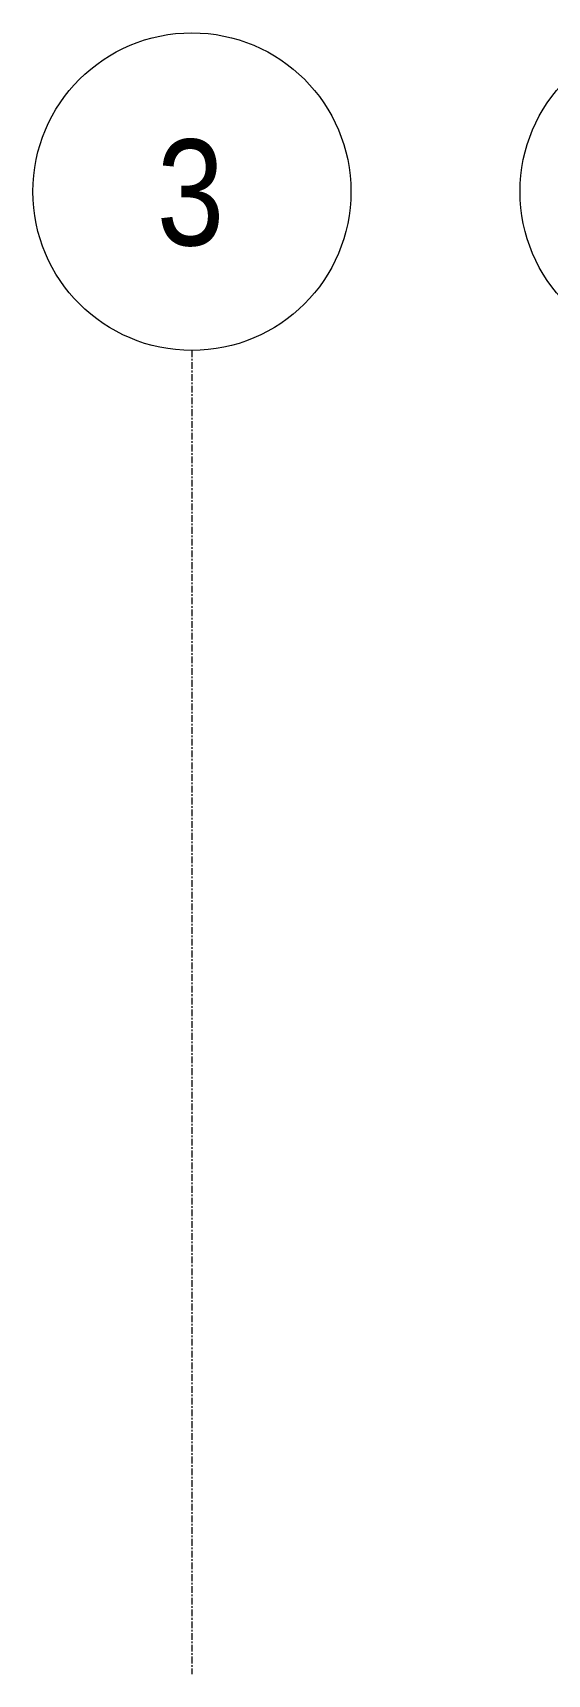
# Model space of a CAD drawing. Header units: centimetres. Extents: x -13617 to -9515, y -261 to 6553.
# Drawn here: x -12578.3 to -12481.3, y 6242.5 to 6552.5 of the extents above; entities that cross this region are included whole.
import ezdxf

# ---------------------------------------------------------------- set-up
doc = ezdxf.new("R2010")
doc.units = ezdxf.units.CM
doc.linetypes.add('Grid Line', pattern=[2.2225, 1.27, -0.3175, 0.3175, -0.3175])
doc.layers.add('S-GRID', color=7, linetype='Continuous', lineweight=9)
doc.layers.add('S-GRID-IDEN', color=7, linetype='Continuous', lineweight=9)
doc.styles.add('Saira Condensed', font='SairaCondensed-Regular.ttf', dxfattribs={"height": 20})

# ---------------------------------------------------------------- blocks, each defined once
blk = doc.blocks.new('Grid - 3mm-1647199-Planta patio maniobras')
at = {"layer": 'S-GRID-IDEN', "color": 253, "true_color": 0xaaaaaa}
blk.add_circle((0, 0), 0.3, dxfattribs=at)

msp = doc.modelspace()

# ---------------------------------------------------------------- linework, layer by layer
at = {"layer": 'S-GRID', "color": 253, "linetype": 'Grid Line', "true_color": 0xaaaaaa}
msp.add_line((-12548.3, 6492.54), (-12548.3, 6242.54), dxfattribs=at)

# ---------------------------------------------------------------- block references
at = {"layer": 'S-GRID-IDEN', "color": 253, "true_color": 0xaaaaaa, "xscale": 99.99999999999993, "yscale": 99.99999999999993, "zscale": 99.99999999999993, "rotation": 180}
for p in [(-12548.3, 6522.54), (-12456.39, 6522.54)]:
    msp.add_blockref('Grid - 3mm-1647199-Planta patio maniobras', p, dxfattribs=at)

# ---------------------------------------------------------------- texts
at = {"layer": 'S-GRID-IDEN', "color": 253, "true_color": 0xaaaaaa, "insert": (-12554.93, 6532.39), "char_height": 20, "width": 15.2321, "attachment_point": 1, "style": 'Saira Condensed'}
msp.add_mtext('3', dxfattribs=at)

doc.saveas('drawing.dxf')
